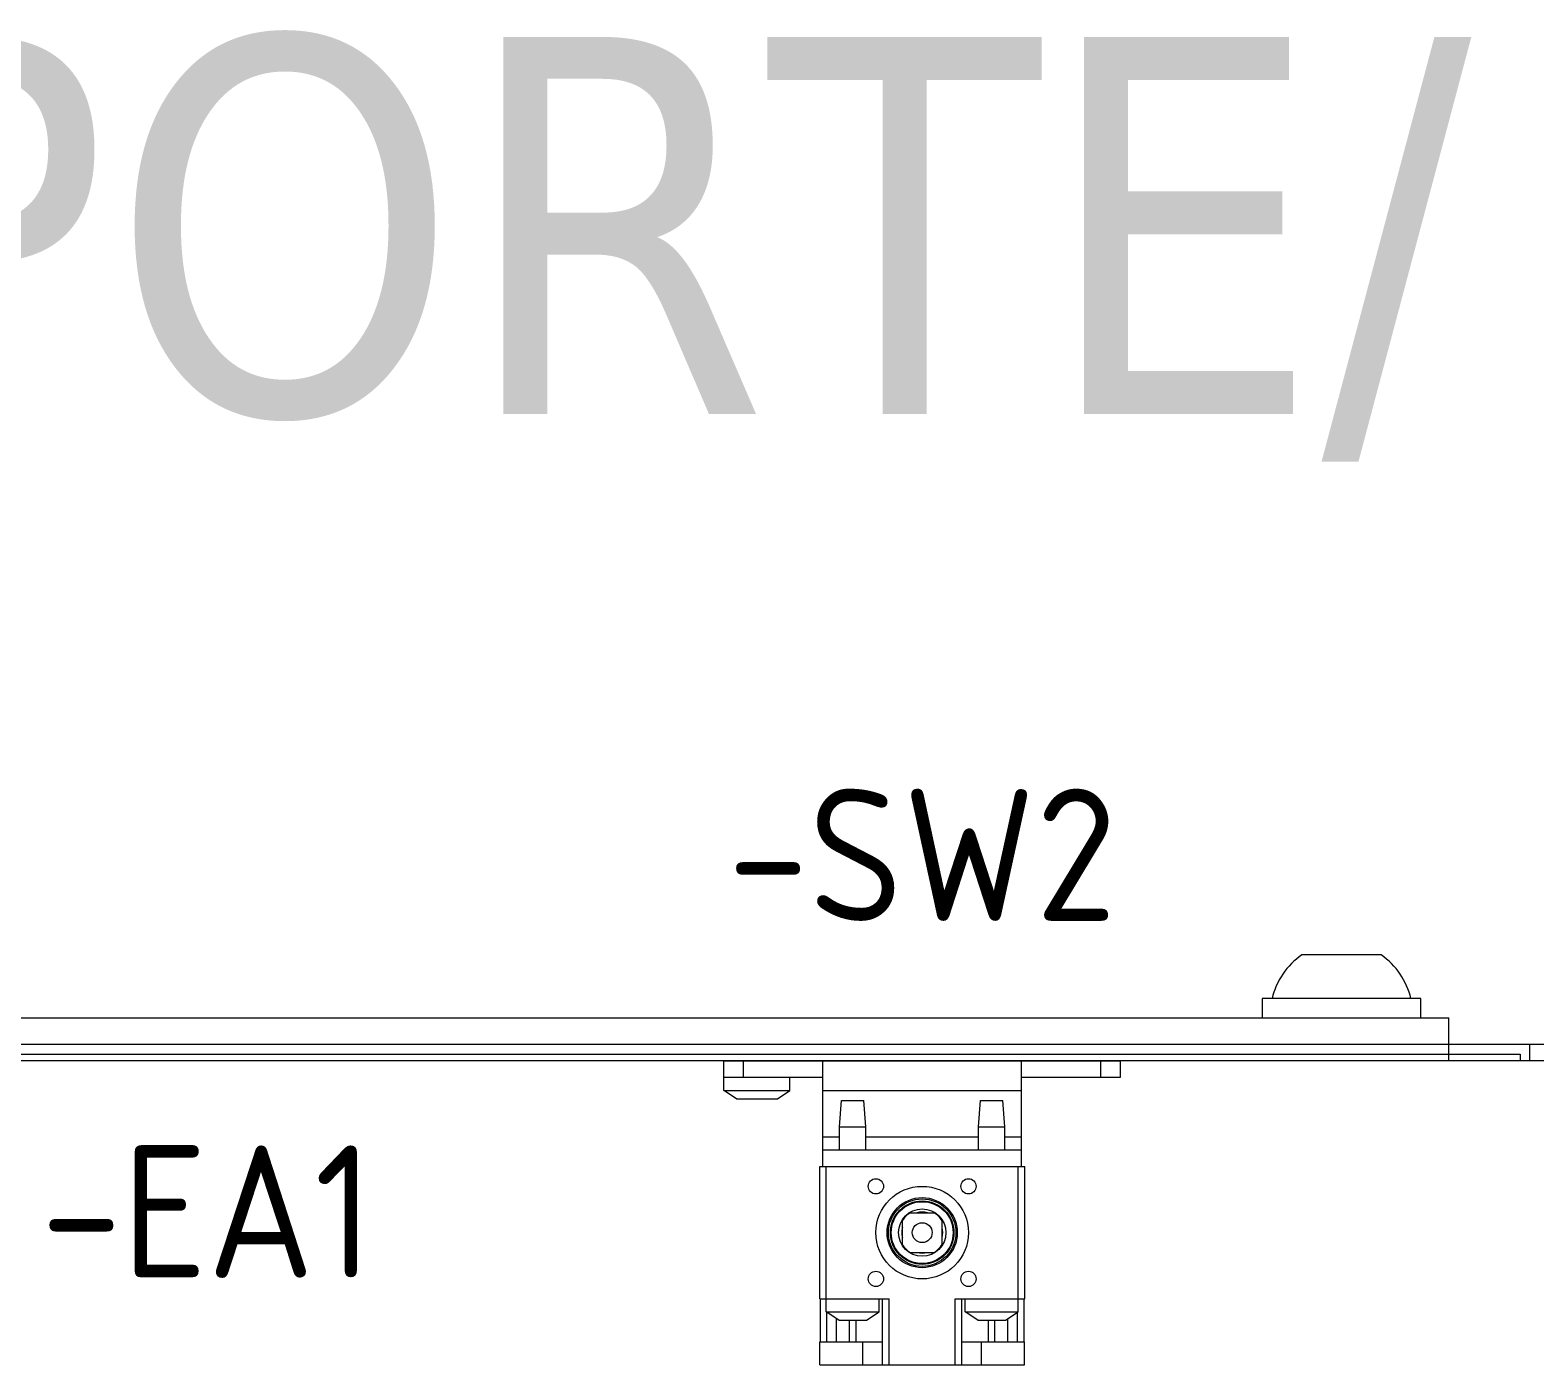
# Model space of a CAD drawing. Header units: millimetres. Extents: x 1359 to 3577, y 1336 to 3557.
# Drawn here: x 2239.8 to 2467.3, y 3354.7 to 3556.5 of the extents above; entities that cross this region are included whole.
import ezdxf
from ezdxf.enums import TextEntityAlignment as Align

# ---------------------------------------------------------------- set-up
doc = ezdxf.new("R2010")
doc.units = ezdxf.units.MM
doc.layers.add('000-PI-Oprema', color=30, linetype='Continuous', lineweight=5)
doc.layers.add('002-PI-Kabelska kanalica', color=150, linetype='Continuous')
doc.styles.add('PI0', font='isocpeur.ttf', dxfattribs={"width": 0.9})
doc.styles.add('Tahoma', font='tahoma.ttf')

msp = doc.modelspace()

# ---------------------------------------------------------------- linework, layer by layer
at = {"layer": '000-PI-Oprema', "color": 0, "linetype": 'ByBlock', "lineweight": 0}
for p, q in [((2344.69, 3400.66), (2404.69, 3400.66)), ((2344.69, 3396.16), (2344.69, 3400.66)), ((2347.69, 3398.16), (2347.69, 3400.66)), ((2359.69, 3384.66), (2359.69, 3400.66)), ((2389.69, 3384.66), (2389.69, 3400.66)), ((2401.69, 3398.16), (2401.69, 3400.66)), ((2404.69, 3398.16), (2404.69, 3400.66)), ((2344.69, 3398.16), (2347.69, 3398.16)), ((2347.69, 3398.16), (2359.69, 3398.16)), ((2354.69, 3396.16), (2354.69, 3398.16)), ((2389.69, 3398.16), (2404.69, 3398.16)), ((2346.59, 3394.91), (2344.69, 3396.16)), ((2344.69, 3396.16), (2354.69, 3396.16)), ((2346.59, 3394.91), (2352.79, 3394.91)), ((2352.79, 3394.91), (2354.69, 3396.16)), ((2359.69, 3396.16), (2389.69, 3396.16)), ((2362.19, 3390.66), (2362.49, 3394.66)), ((2362.49, 3394.66), (2365.89, 3394.66)), ((2366.19, 3390.66), (2365.89, 3394.66)), ((2383.19, 3390.66), (2383.49, 3394.66)), ((2383.49, 3394.66), (2386.89, 3394.66)), ((2387.19, 3390.66), (2386.89, 3394.66)), ((2362.19, 3390.66), (2366.19, 3390.66)), ((2362.19, 3387.16), (2362.19, 3390.66)), ((2366.19, 3387.16), (2366.19, 3390.66)), ((2383.19, 3390.66), (2387.19, 3390.66)), ((2383.19, 3387.16), (2383.19, 3390.66)), ((2387.19, 3387.16), (2387.19, 3390.66)), ((2359.69, 3389.16), (2362.19, 3389.16)), ((2366.19, 3389.16), (2383.19, 3389.16)), ((2387.19, 3389.16), (2389.69, 3389.16)), ((2359.69, 3387.16), (2389.69, 3387.16)), ((2359.19, 3384.66), (2390.19, 3384.66)), ((2359.19, 3364.66), (2359.19, 3384.66)), ((2360.19, 3362.66), (2360.19, 3384.66)), ((2389.19, 3362.66), (2389.19, 3384.66)), ((2390.19, 3364.66), (2390.19, 3384.66)), ((2371.69, 3372.85), (2371.69, 3376.46)), ((2372.88, 3377.66), (2376.49, 3377.66)), ((2377.69, 3372.85), (2377.69, 3376.46)), ((2372.88, 3371.66), (2376.49, 3371.66)), ((2359.19, 3364.66), (2369.69, 3364.66)), ((2359.29, 3358.17), (2359.29, 3364.66)), ((2362.09, 3361.41), (2360.19, 3362.66)), ((2360.19, 3362.66), (2368.19, 3362.66)), ((2360.29, 3358.17), (2360.29, 3362.59)), ((2366.29, 3361.41), (2368.19, 3362.66)), ((2368.19, 3362.66), (2368.19, 3364.66)), ((2368.69, 3354.66), (2368.69, 3364.66)), ((2369.69, 3354.66), (2369.69, 3364.66)), ((2379.69, 3364.66), (2389.19, 3364.66)), ((2379.69, 3354.66), (2379.69, 3364.66)), ((2380.69, 3354.66), (2380.69, 3364.66)), ((2381.19, 3362.66), (2381.19, 3364.66)), ((2383.09, 3361.41), (2381.19, 3362.66)), ((2381.19, 3362.66), (2389.19, 3362.66)), ((2383.54, 3364.66), (2387.84, 3364.66)), ((2387.29, 3361.41), (2389.19, 3362.66)), ((2389.09, 3358.17), (2389.09, 3362.59)), ((2389.19, 3364.66), (2390.19, 3364.66)), ((2390.09, 3358.17), (2390.09, 3364.66)), ((2361.75, 3358.17), (2361.75, 3361.63)), ((2362.09, 3361.41), (2366.29, 3361.41)), ((2363.69, 3358.17), (2363.69, 3361.41)), ((2364.69, 3358.17), (2364.69, 3361.41)), ((2383.09, 3361.41), (2387.29, 3361.41)), ((2384.69, 3358.17), (2384.69, 3361.41)), ((2385.69, 3358.17), (2385.69, 3361.41)), ((2387.62, 3358.17), (2387.62, 3361.63)), ((2359.2, 3358.17), (2365.7, 3358.17)), ((2359.2, 3354.67), (2359.2, 3358.17)), ((2365.7, 3358.17), (2368.66, 3358.17)), ((2365.7, 3354.67), (2365.7, 3358.17)), ((2368.66, 3358.16), (2368.66, 3358.17)), ((2368.66, 3358.16), (2368.69, 3358.16)), ((2380.69, 3358.16), (2380.72, 3358.16)), ((2380.72, 3358.17), (2390.18, 3358.17)), ((2380.72, 3358.16), (2380.72, 3358.17)), ((2383.68, 3354.67), (2383.68, 3358.17)), ((2390.18, 3354.67), (2390.18, 3358.17)), ((2359.2, 3354.67), (2365.7, 3354.67)), ((2359.29, 3354.66), (2359.29, 3354.67)), ((2359.29, 3354.66), (2368.69, 3354.66)), ((2365.7, 3354.67), (2368.69, 3354.67)), ((2368.69, 3354.66), (2369.69, 3354.66)), ((2369.69, 3354.66), (2379.69, 3354.66)), ((2379.69, 3354.66), (2380.69, 3354.66)), ((2380.69, 3354.67), (2390.18, 3354.67)), ((2380.69, 3354.66), (2390.09, 3354.66)), ((2390.09, 3354.66), (2390.09, 3354.67))]:
    msp.add_line(p, q, dxfattribs=at)
for centre, radius in [((2367.69, 3381.66), 1.15), ((2374.69, 3374.66), 7), ((2381.69, 3381.66), 1.15), ((2374.69, 3374.66), 5.3), ((2374.69, 3374.66), 5.1), ((2374.69, 3374.66), 4.8), ((2374.69, 3374.66), 4.68), ((2374.69, 3374.66), 3.58), ((2374.69, 3374.66), 1.5), ((2367.69, 3367.66), 1.15), ((2381.69, 3367.66), 1.15)]:
    msp.add_circle(centre, radius, dxfattribs=at)
for radius, start, end in [(3.5, 121.0027, 148.9973), (3.1, 90, 104.6226), (3.1, 75.3774, 90), (3.5, 31.0027, 58.9973), (3.1, 165.3772, 194.6228), (3.1, 345.3774, 14.6226), (3.5, 211.0027, 238.9973), (3.1, 255.3772, 284.6228), (3.5, 301.0027, 328.9973)]:
    msp.add_arc((2374.69, 3374.66), radius, start, end, dxfattribs=at)
at = {"layer": '002-PI-Kabelska kanalica', "color": 0, "linetype": 'ByBlock', "lineweight": 0}
for p, q in [((2444.07, 3416.66), (2432.07, 3416.66)), ((2450.07, 3410.06), (2426.07, 3410.06)), ((2426.07, 3410.06), (2426.07, 3407.16)), ((2450.07, 3407.16), (2450.07, 3410.06)), ((1486.82, 3407.16), (2454.32, 3407.16)), ((2454.32, 3400.66), (2454.32, 3407.16)), ((1970.85, 3401.66), (2454.32, 3401.66)), ((1973.22, 3403.16), (2454.32, 3403.16)), ((2454.32, 3403.16), (2466.57, 3403.16)), ((2454.32, 3401.66), (2465.07, 3401.66)), ((2465.07, 3401.66), (2465.07, 3400.66)), ((2466.57, 3400.66), (2466.57, 3403.16)), ((2466.57, 3403.16), (2478.82, 3403.16)), ((2466.57, 3400.66), (1970.85, 3400.66)), ((2962.85, 3400.66), (2466.57, 3400.66))]:
    msp.add_line(p, q, dxfattribs=at)
for centre, start, end in [((2438.47, 3407.46), 124.8208, 166.6054), ((2437.68, 3407.46), 13.3946, 55.1792)]:
    msp.add_arc(centre, 11.2, start, end, dxfattribs=at)

# ---------------------------------------------------------------- texts
at = {"layer": '002-PI-Kabelska kanalica', "color": 0, "linetype": 'ByBlock', "lineweight": 0, "style": 'Tahoma'}
msp.add_text('VISTA DI FRONTE SENZA PORTE/   FRONT VIEW WITHOUT DOORS', height=57, dxfattribs=at).set_placement((2458.78, 3526.98), align=Align.MIDDLE_CENTER)
at = {"layer": '002-PI-Kabelska kanalica', "color": 0, "linetype": 'ByBlock', "lineweight": 0, "style": 'PI0', "width": 0.9}
for s, p in [('-SW2', (2374.69, 3431.8)), ('-EA1', (2266.63, 3377.86))]:
    msp.add_text(s, height=20, dxfattribs=at).set_placement(p, align=Align.MIDDLE)

doc.saveas('drawing.dxf')
